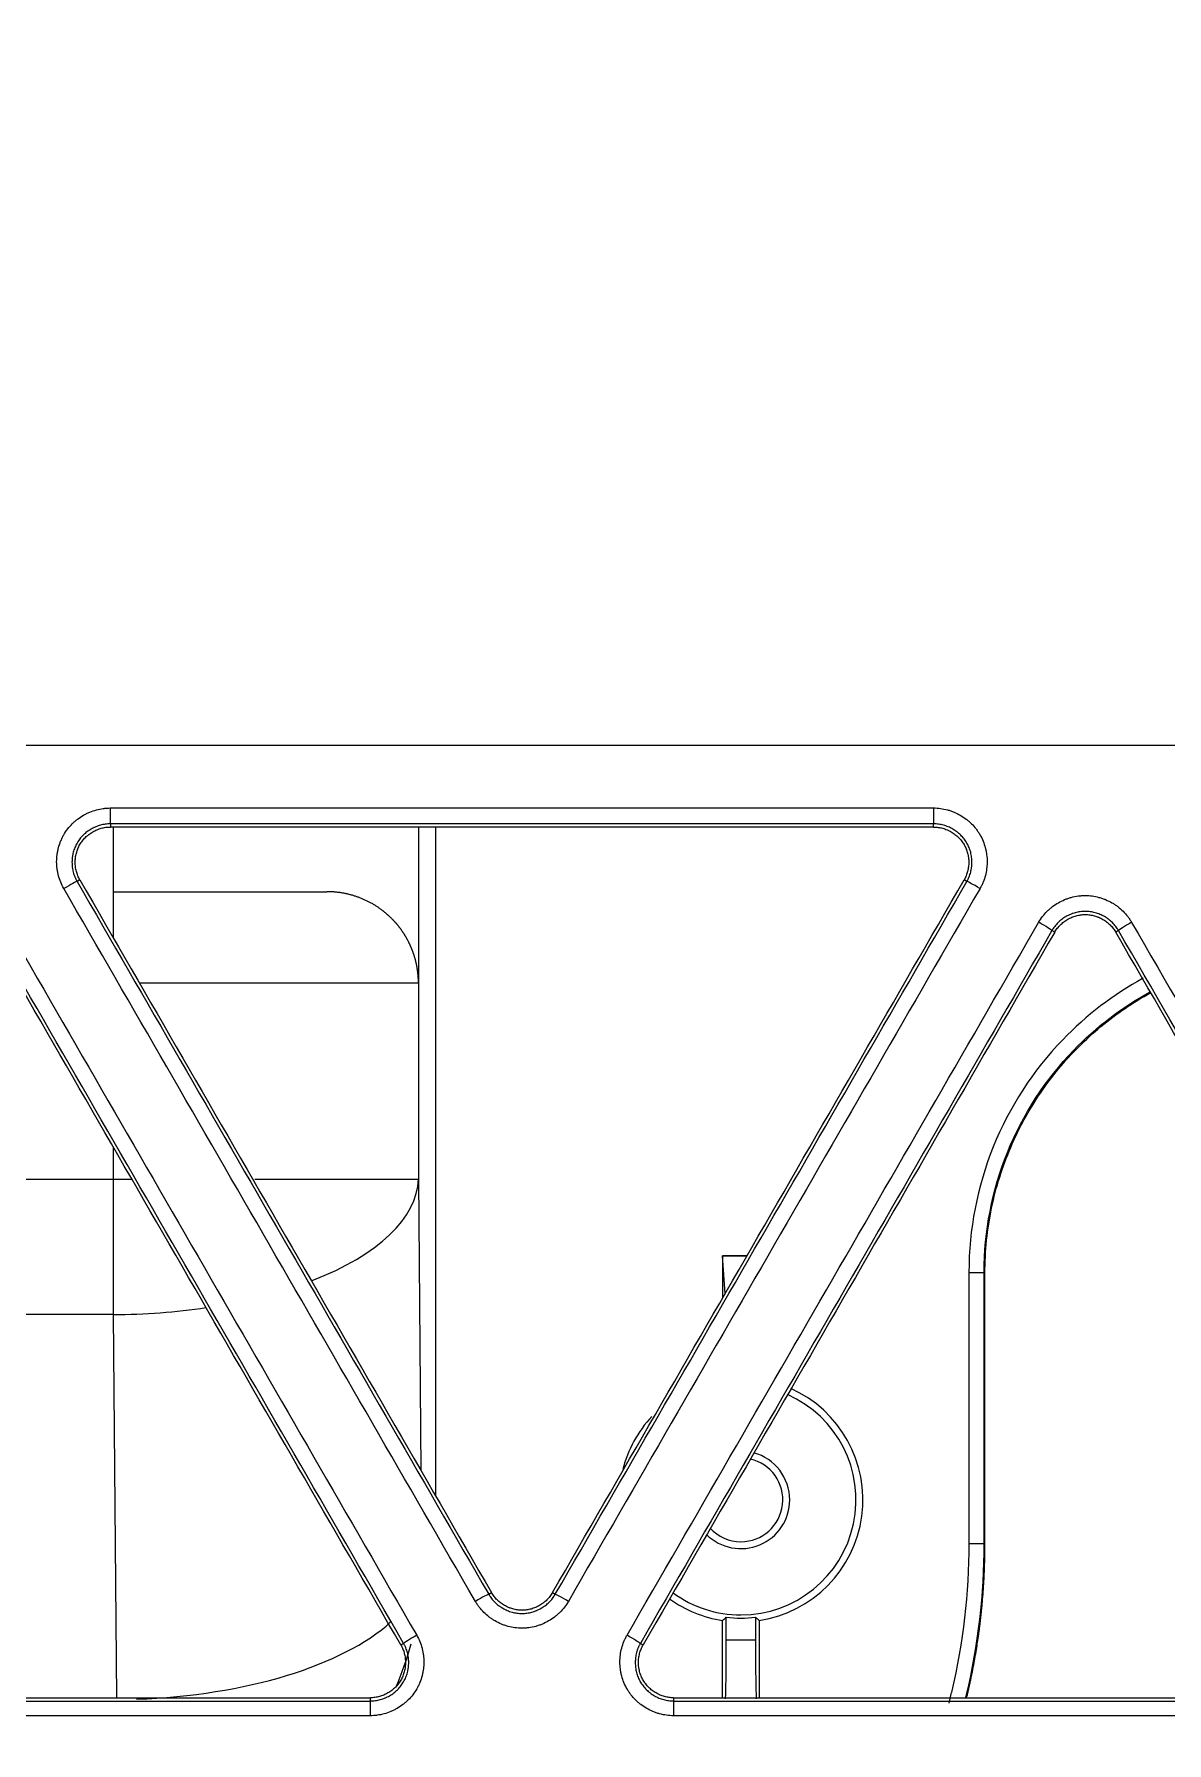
# Model space of a CAD drawing. Header units: inches. Extents: x 405346 to 489838, y -25612 to 14934.
# Drawn here: x 467071.6 to 467106.8, y 4533.8 to 4586.9 of the extents above; entities that cross this region are included whole.
import ezdxf

# ---------------------------------------------------------------- set-up
doc = ezdxf.new("R2010")
doc.units = ezdxf.units.IN
doc.header["$LTSCALE"] = 200
doc.header["$MEASUREMENT"] = 0
doc.layers.add('SS-EQ', color=2, linetype='Continuous', lineweight=20)

# ---------------------------------------------------------------- blocks, each defined once
blk = doc.blocks.new('4way무풍')
at = {"layer": 'SS-EQ'}
for p, q in [((-170.273, 240.938), (-170.273, 240.839)), ((-170.177, 237.39), (-170.177, 240.839)), ((-160.701, 240.839), (-160.701, 235.986)), ((-160.161, 220.042), (-160.161, 240.839)), ((-144.698, 240.839), (-144.698, 240.938)), ((-171.221, 239.197), (-171.307, 239.147)), ((-143.663, 239.147), (-143.75, 239.197)), ((-170.177, 238.829), (-163.545, 238.829)), ((-140.935, 237.572), (-141.021, 237.621)), ((-138.953, 237.622), (-139.039, 237.572)), ((-160.701, 235.986), (-169.35, 235.986)), ((-160.701, 235.986), (-160.701, 229.896)), ((-170.177, 229.896), (-170.177, 230.888)), ((-178.022, 229.896), (-170.177, 229.896)), ((-170.177, 229.896), (-169.589, 229.896)), ((-170.177, 225.688), (-170.177, 229.896)), ((-165.785, 229.896), (-160.701, 229.896)), ((-160.701, 229.896), (-160.623, 220.842)), ((-150.496, 227.513), (-151.253, 227.513)), ((-151.253, 227.513), (-150.496, 227.513)), ((-151.176, 226.336), (-151.253, 227.513)), ((-151.253, 227.513), (-151.253, 227.513)), ((-151.253, 227.513), (-151.253, 226.203)), ((-143.601, 227), (-143.127, 227)), ((-143.601, 227), (-143.601, 218.573)), ((-143.127, 227), (-143.102, 226.975)), ((-143.127, 218.573), (-143.127, 227)), ((-143.102, 218.561), (-143.102, 226.975)), ((-170.177, 225.688), (-176.775, 225.688)), ((-170.074, 213.782), (-170.177, 225.688)), ((-143.601, 218.573), (-143.127, 218.573)), ((-158.52, 216.999), (-158.433, 217.049)), ((-156.538, 217.049), (-156.451, 216.999)), ((-151.253, 213.782), (-151.253, 216.184)), ((-151.137, 215.58), (-151.137, 216.285)), ((-150.231, 216.285), (-150.231, 215.58)), ((-150.115, 216.184), (-150.115, 213.782)), ((-151.137, 215.58), (-150.231, 215.58)), ((-161.249, 215.423), (-161.162, 215.473)), ((-153.808, 215.473), (-153.722, 215.423)), ((-162.196, 213.681), (-162.196, 213.782)), ((-152.774, 213.782), (-152.774, 213.681))]:
    blk.add_line(p, q, dxfattribs=at)
for radius, start, end in [(3.576, 270, 66.0769), (3.791, 278.6269, 65.8461), (3.791, 136.941, 165.6605), (1.301, 270, 77.1862), (1.516, 0, 74.6831), (1.516, 225.3657, 0), (1.301, 222.7894, 270), (3.791, 234.2097, 261.3731), (3.576, 233.9437, 270), (3.675, 262.9222, 277.0778)]:
    blk.add_arc((-150.684, 219.932), radius, start, end, dxfattribs=at)
for centre, major_axis, ratio, start_param, end_param in [((-170.273, 241.412), (0, -0.474), 0.006387, 4.672226, 6.248132), ((-144.698, 241.412), (0, -0.474), 0.004921, 4.670287, 6.248356), ((-171.717, 238.91), (-0.41, -0.237), 0.037248, 3.176523, 4.698615), ((-143.254, 238.91), (-0.41, 0.237), 0.033323, 4.737407, 6.248259), ((-141.431, 237.858), (-0.41, 0.237), 0.033145, 3.176518, 4.737273), ((-138.543, 237.858), (-0.41, -0.237), 0.038208, 4.69591, 6.248253), ((-170.177, 229.896), (9.477, 0.082), 0.444043, 5.41787, 6.263706), ((-170.177, 229.896), (9.477, 0.082), 0.444043, 4.708548, 5.016712), ((-158.93, 216.762), (-0.41, -0.237), 0.032705, 3.176518, 4.702567), ((-156.041, 216.762), (0.41, -0.237), 0.02522, 1.594152, 3.106675), ((-170.073, 217.932), (-9.477, -0.082), 0.444043, 1.631956, 2.681566), ((-160.752, 215.71), (-0.41, -0.237), 0.032405, 4.70303, 6.24826), ((-154.219, 215.71), (-0.41, 0.237), 0.025127, 3.17651, 4.735642), ((-151.17, 215.58), (0, 1.895), 0.017455, 3.402966, 4.712389), ((-150.198, 215.58), (0, 1.895), 0.017455, 1.570796, 2.880219), ((-170.073, 217.932), (6.701, 6.701), 0.999695, 5.08143, 5.23308), ((-162.196, 213.208), (0, -0.474), 0.008478, 3.1765, 4.680523), ((-152.774, 213.208), (0, -0.474), 0.007704, 3.1765, 4.679582)]:
    blk.add_ellipse(centre, major_axis=major_axis, ratio=ratio, start_param=start_param, end_param=end_param, dxfattribs=at)
for points, knots in [([(-346.359, 0), (-346.359, 27.812), (-346.359, 55.623), (-346.359, 97.341), (-346.359, 111.247), (-346.359, 139.059), (-346.359, 152.964), (-346.359, 180.776), (-346.359, 194.682), (-346.359, 222.494), (-346.359, 236.4), (-346.358, 257.259), (-346.358, 264.212), (-346.359, 272.903), (-346.359, 274.641), (-346.359, 277.248), (-346.359, 278.117), (-346.358, 279.856), (-346.358, 280.725), (-346.358, 282.028), (-346.358, 282.463), (-346.358, 283.332), (-346.359, 283.767), (-346.359, 284.419), (-346.359, 284.636), (-346.359, 285.07), (-346.358, 285.288), (-346.355, 285.722), (-346.353, 285.939), (-346.345, 286.374), (-346.34, 286.591), (-346.322, 287.243), (-346.305, 287.677), (-346.262, 288.546), (-346.235, 288.98), (-346.174, 289.848), (-346.138, 290.283), (-346.078, 290.934), (-346.057, 291.151), (-346.012, 291.584), (-345.894, 292.666), (-345.748, 293.74), (-345.479, 295.449), (-345.327, 296.299), (-344.817, 298.834), (-344.407, 300.504), (-343.687, 302.982), (-343.172, 304.624), (-342.294, 307.059), (-341.638, 308.662), (-341.119, 309.858), (-340.941, 310.255), (-340.713, 310.75), (-340.668, 310.849), (-340.576, 311.047), (-340.437, 311.342), (-339.919, 312.422), (-339.029, 314.158), (-338.177, 315.659), (-336.854, 317.88), (-335.912, 319.32), (-334.41, 321.417), (-333.378, 322.795), (-331.741, 324.8), (-330.589, 326.095), (-329.702, 327.05), (-329.403, 327.366), (-329.023, 327.757), (-328.947, 327.835), (-328.795, 327.991), (-328.566, 328.224), (-327.719, 329.07), (-326.303, 330.411), (-324.35, 332.11), (-322.332, 333.721), (-320.944, 334.737), (-319.535, 335.723), (-318.819, 336.202), (-317.367, 337.129), (-315.893, 338.027), (-314.376, 338.866), (-313.222, 339.472), (-312.835, 339.671), (-312.249, 339.962), (-312.054, 340.059), (-311.662, 340.249), (-309.896, 341.094), (-308.103, 341.848), (-305.68, 342.749), (-304.055, 343.315), (-302.408, 343.812), (-299.923, 344.505), (-298.245, 344.898), (-295.697, 345.381), (-294.842, 345.525), (-293.766, 345.682), (-293.551, 345.712), (-293.119, 345.77), (-292.903, 345.798), (-292.254, 345.879), (-291.821, 345.928), (-290.523, 346.062), (-289.657, 346.132), (-288.357, 346.21), (-287.924, 346.231), (-287.057, 346.265), (-286.624, 346.277), (-285.974, 346.288), (-285.757, 346.29), (-285.323, 346.293), (-285.107, 346.293), (-284.673, 346.294), (-284.456, 346.293), (-284.023, 346.293), (-283.806, 346.293), (-283.155, 346.292), (-282.722, 346.292), (-281.855, 346.292), (-281.421, 346.292), (-280.12, 346.293), (-279.253, 346.293), (-277.519, 346.294), (-276.652, 346.294), (-274.05, 346.294), (-272.316, 346.294), (-267.113, 346.293), (-263.645, 346.293), (-256.707, 346.293), (-253.239, 346.293), (-242.833, 346.293), (-235.896, 346.294), (-222.022, 346.294), (-215.084, 346.294), (-194.273, 346.294), (-180.398, 346.294), (-152.65, 346.294), (-138.775, 346.294), (-111.027, 346.294), (-97.152, 346.294), (-69.403, 346.294), (-55.529, 346.294), (-34.718, 346.294), (-27.78, 346.294), (-13.906, 346.294), (-6.969, 346.294), (-0.032, 346.294)], [0, 0, 0, 0, 0.125, 0.125, 0.1875, 0.1875, 0.25, 0.25, 0.3125, 0.3125, 0.375, 0.375, 0.40625, 0.40625, 0.414063, 0.414063, 0.417969, 0.417969, 0.421875, 0.421875, 0.423828, 0.423828, 0.425781, 0.425781, 0.426758, 0.426758, 0.427734, 0.427734, 0.428711, 0.428711, 0.429688, 0.429688, 0.431641, 0.431641, 0.433594, 0.433594, 0.435547, 0.435547, 0.436523, 0.436523, 0.4375, 0.441406, 0.441406, 0.445313, 0.445313, 0.453125, 0.453125, 0.457031, 0.460938, 0.464844, 0.464844, 0.466797, 0.466797, 0.467285, 0.467285, 0.467773, 0.46875, 0.472656, 0.476563, 0.476563, 0.484375, 0.484375, 0.488281, 0.492188, 0.496094, 0.496094, 0.498047, 0.498047, 0.498535, 0.498535, 0.499023, 0.5, 0.503906, 0.507813, 0.511719, 0.515625, 0.515625, 0.519531, 0.519531, 0.523438, 0.527344, 0.527344, 0.529297, 0.529297, 0.530273, 0.530273, 0.53125, 0.539063, 0.539063, 0.542969, 0.546875, 0.546875, 0.554688, 0.554688, 0.558594, 0.558594, 0.55957, 0.55957, 0.560547, 0.560547, 0.5625, 0.5625, 0.566406, 0.566406, 0.568359, 0.568359, 0.570313, 0.570313, 0.571289, 0.571289, 0.572266, 0.572266, 0.573242, 0.573242, 0.574219, 0.574219, 0.576172, 0.576172, 0.578125, 0.578125, 0.582031, 0.582031, 0.585938, 0.585938, 0.59375, 0.59375, 0.609375, 0.609375, 0.625, 0.625, 0.65625, 0.65625, 0.6875, 0.6875, 0.75, 0.75, 0.8125, 0.8125, 0.875, 0.875, 0.9375, 0.9375, 0.96875, 0.96875, 1, 1, 1, 1]), ([(-0.032, 345.099), (-6.961, 345.099), (-13.891, 345.099), (-27.749, 345.099), (-34.679, 345.098), (-55.467, 345.098), (-69.326, 345.098), (-97.044, 345.097), (-110.903, 345.097), (-138.621, 345.096), (-152.479, 345.095), (-180.197, 345.093), (-194.056, 345.092), (-214.845, 345.089), (-221.774, 345.088), (-235.633, 345.086), (-242.562, 345.085), (-256.421, 345.082), (-263.351, 345.08), (-272.012, 345.079), (-273.745, 345.079), (-276.343, 345.078), (-277.21, 345.078), (-278.942, 345.077), (-279.808, 345.077), (-281.107, 345.076), (-281.54, 345.076), (-282.407, 345.076), (-282.84, 345.076), (-283.706, 345.075), (-284.139, 345.075), (-284.789, 345.074), (-285.005, 345.073), (-285.438, 345.071), (-285.655, 345.069), (-286.304, 345.059), (-286.737, 345.048), (-287.602, 345.017), (-288.034, 344.996), (-289.33, 344.921), (-290.194, 344.852), (-291.488, 344.721), (-291.92, 344.673), (-292.566, 344.593), (-292.782, 344.565), (-293.212, 344.507), (-294.286, 344.357), (-295.351, 344.179), (-297.891, 343.698), (-299.563, 343.307), (-302.038, 342.614), (-303.678, 342.117), (-305.297, 341.55), (-307.709, 340.648), (-309.296, 339.975), (-311.056, 339.137), (-311.349, 338.996), (-311.641, 338.852), (-311.836, 338.756), (-311.933, 338.707), (-312.418, 338.463), (-312.803, 338.264), (-313.95, 337.656), (-314.704, 337.235), (-316.19, 336.364), (-316.921, 335.913), (-318.363, 334.982), (-319.073, 334.501), (-320.472, 333.511), (-321.848, 332.49), (-323.849, 330.871), (-325.784, 329.163), (-327.03, 327.964), (-327.795, 327.195), (-327.947, 327.04), (-328.25, 326.729), (-328.401, 326.572), (-328.849, 326.101), (-329.144, 325.784), (-330.019, 324.826), (-331.153, 323.527), (-332.763, 321.515), (-333.776, 320.132), (-334.759, 318.728), (-335.235, 318.015), (-336.157, 316.57), (-336.603, 315.837), (-337.465, 314.349), (-338.296, 312.841), (-339.065, 311.29), (-339.481, 310.406), (-339.527, 310.307), (-339.618, 310.11), (-339.754, 309.814), (-340.065, 309.122), (-340.322, 308.526), (-340.821, 307.33), (-341.451, 305.726), (-342.288, 303.29), (-342.776, 301.647), (-343.454, 299.168), (-343.836, 297.496), (-344.302, 294.959), (-344.439, 294.108), (-344.619, 292.825), (-344.701, 292.181), (-344.786, 291.427), (-344.82, 291.103), (-344.842, 290.887), (-344.852, 290.779), (-344.946, 289.806), (-345.01, 288.941), (-345.078, 287.644), (-345.096, 287.211), (-345.116, 286.563), (-345.122, 286.346), (-345.13, 285.914), (-345.133, 285.698), (-345.138, 285.265), (-345.139, 285.049), (-345.14, 284.616), (-345.14, 284.4), (-345.141, 283.751), (-345.141, 283.319), (-345.141, 282.67), (-345.141, 282.453), (-345.141, 282.021), (-345.141, 281.805), (-345.142, 281.156), (-345.142, 280.723), (-345.142, 279.426), (-345.143, 278.561), (-345.144, 276.83), (-345.144, 275.965), (-345.145, 273.37), (-345.145, 271.64), (-345.146, 262.989), (-345.147, 256.068), (-345.152, 235.306), (-345.154, 221.464), (-345.157, 193.781), (-345.158, 179.94), (-345.16, 152.257), (-345.161, 138.415), (-345.162, 110.732), (-345.163, 69.207), (-345.164, 27.683), (-345.164, 0)], [0, 0, 0, 0, 0.03125, 0.03125, 0.0625, 0.0625, 0.125, 0.125, 0.1875, 0.1875, 0.25, 0.25, 0.3125, 0.3125, 0.34375, 0.34375, 0.375, 0.375, 0.40625, 0.40625, 0.414063, 0.414063, 0.417969, 0.417969, 0.421875, 0.421875, 0.423828, 0.423828, 0.425781, 0.425781, 0.427734, 0.427734, 0.428711, 0.428711, 0.429688, 0.429688, 0.431641, 0.431641, 0.433594, 0.433594, 0.4375, 0.4375, 0.439453, 0.439453, 0.44043, 0.44043, 0.441406, 0.445313, 0.445313, 0.453125, 0.453125, 0.457031, 0.460938, 0.460938, 0.46875, 0.46875, 0.469727, 0.470215, 0.470215, 0.470703, 0.470703, 0.472656, 0.472656, 0.476563, 0.476563, 0.480469, 0.480469, 0.484375, 0.484375, 0.488281, 0.492188, 0.496094, 0.5, 0.5, 0.500977, 0.500977, 0.501953, 0.501953, 0.503906, 0.503906, 0.507813, 0.511719, 0.515625, 0.515625, 0.519531, 0.519531, 0.523438, 0.523438, 0.527344, 0.53125, 0.53125, 0.531738, 0.531738, 0.532227, 0.533203, 0.535156, 0.535156, 0.539063, 0.542969, 0.546875, 0.546875, 0.554688, 0.554688, 0.558594, 0.558594, 0.560547, 0.561523, 0.562012, 0.562012, 0.5625, 0.5625, 0.566406, 0.566406, 0.568359, 0.568359, 0.569336, 0.569336, 0.570313, 0.570313, 0.571289, 0.571289, 0.572266, 0.572266, 0.574219, 0.574219, 0.575195, 0.575195, 0.576172, 0.576172, 0.578125, 0.578125, 0.582031, 0.582031, 0.585938, 0.585938, 0.59375, 0.59375, 0.625, 0.625, 0.6875, 0.6875, 0.75, 0.75, 0.8125, 0.8125, 0.875, 1, 1, 1, 1]), ([(0, 243.372), (-3.804, 243.372), (-7.608, 243.372), (-15.215, 243.372), (-19.019, 243.372), (-26.626, 243.372), (-30.43, 243.372), (-38.038, 243.372), (-41.841, 243.372), (-53.252, 243.372), (-60.86, 243.372), (-76.075, 243.372), (-83.682, 243.372), (-95.093, 243.372), (-98.897, 243.372), (-106.505, 243.372), (-110.308, 243.372), (-121.719, 243.372), (-129.327, 243.372), (-144.542, 243.372), (-152.149, 243.372), (-167.363, 243.372), (-174.971, 243.372), (-182.578, 243.372)], [0, 0, 0, 0, 0.0625, 0.0625, 0.125, 0.125, 0.1875, 0.1875, 0.25, 0.25, 0.375, 0.375, 0.5, 0.5, 0.5625, 0.5625, 0.625, 0.625, 0.75, 0.75, 0.875, 0.875, 1, 1, 1, 1]), ([(-171.72, 238.928), (-171.757, 238.992), (-171.789, 239.057), (-171.844, 239.191), (-171.867, 239.26), (-171.895, 239.365), (-171.903, 239.401), (-171.913, 239.455), (-171.917, 239.473), (-171.922, 239.509), (-171.925, 239.527), (-171.937, 239.617), (-171.946, 239.762), (-171.937, 239.907), (-171.925, 239.997), (-171.923, 240.016), (-171.917, 240.052), (-171.913, 240.07), (-171.903, 240.123), (-171.895, 240.159), (-171.867, 240.264), (-171.844, 240.332), (-171.803, 240.433), (-171.788, 240.466), (-171.756, 240.532), (-171.739, 240.564), (-171.684, 240.659), (-171.603, 240.78), (-171.507, 240.888), (-171.443, 240.952), (-171.429, 240.965), (-171.403, 240.99), (-171.389, 241.002), (-171.348, 241.038), (-171.319, 241.061), (-171.233, 241.128), (-171.172, 241.168), (-171.078, 241.222), (-171.03, 241.248), (-170.981, 241.272), (-170.947, 241.287), (-170.931, 241.294), (-170.846, 241.33), (-170.709, 241.377), (-170.567, 241.406), (-170.459, 241.421), (-170.422, 241.424), (-170.349, 241.429), (-170.313, 241.431), (-170.276, 241.431)], [0, 0, 0, 0, 0.0625, 0.0625, 0.125, 0.125, 0.15625, 0.15625, 0.171875, 0.171875, 0.1875, 0.1875, 0.25, 0.3125, 0.3125, 0.328125, 0.328125, 0.34375, 0.34375, 0.375, 0.375, 0.4375, 0.4375, 0.46875, 0.46875, 0.5, 0.5, 0.5625, 0.625, 0.625, 0.640625, 0.640625, 0.65625, 0.65625, 0.6875, 0.6875, 0.75, 0.75, 0.78125, 0.796875, 0.796875, 0.8125, 0.8125, 0.875, 0.9375, 0.9375, 0.96875, 0.96875, 1, 1, 1, 1]), ([(-144.7, 241.431), (-144.627, 241.431), (-144.554, 241.426), (-144.411, 241.407), (-144.34, 241.393), (-144.234, 241.364), (-144.2, 241.353), (-144.148, 241.336), (-144.13, 241.329), (-144.096, 241.316), (-144.079, 241.31), (-143.995, 241.274), (-143.865, 241.21), (-143.744, 241.13), (-143.672, 241.074), (-143.657, 241.063), (-143.629, 241.039), (-143.615, 241.028), (-143.574, 240.992), (-143.547, 240.967), (-143.47, 240.89), (-143.422, 240.836), (-143.356, 240.75), (-143.334, 240.721), (-143.294, 240.66), (-143.274, 240.629), (-143.219, 240.534), (-143.156, 240.404), (-143.11, 240.266), (-143.086, 240.178), (-143.082, 240.16), (-143.074, 240.125), (-143.07, 240.107), (-143.06, 240.053), (-143.054, 240.017), (-143.04, 239.909), (-143.035, 239.837), (-143.035, 239.728), (-143.037, 239.674), (-143.041, 239.619), (-143.045, 239.583), (-143.047, 239.564), (-143.058, 239.474), (-143.086, 239.331), (-143.132, 239.194), (-143.173, 239.093), (-143.188, 239.06), (-143.22, 238.994), (-143.238, 238.961), (-143.256, 238.929)], [0, 0, 0, 0, 0.0625, 0.0625, 0.125, 0.125, 0.15625, 0.15625, 0.171875, 0.171875, 0.1875, 0.1875, 0.25, 0.3125, 0.3125, 0.328125, 0.328125, 0.34375, 0.34375, 0.375, 0.375, 0.4375, 0.4375, 0.46875, 0.46875, 0.5, 0.5, 0.5625, 0.625, 0.625, 0.640625, 0.640625, 0.65625, 0.65625, 0.6875, 0.6875, 0.75, 0.75, 0.78125, 0.796875, 0.796875, 0.8125, 0.8125, 0.875, 0.9375, 0.9375, 0.96875, 0.96875, 1, 1, 1, 1]), ([(-170.273, 240.938), (-170.276, 240.938), (-170.279, 240.938), (-170.286, 240.938), (-170.296, 240.938), (-170.306, 240.938), (-170.325, 240.937), (-170.339, 240.936), (-170.378, 240.933), (-170.404, 240.931), (-170.481, 240.92), (-170.583, 240.899), (-170.681, 240.865), (-170.741, 240.84), (-170.753, 240.834), (-170.777, 240.824), (-170.813, 240.807), (-170.847, 240.788), (-170.914, 240.749), (-170.958, 240.72), (-171.02, 240.673), (-171.04, 240.657), (-171.07, 240.631), (-171.079, 240.622), (-171.099, 240.604), (-171.108, 240.595), (-171.154, 240.549), (-171.189, 240.511), (-171.252, 240.429), (-171.281, 240.386), (-171.32, 240.318), (-171.333, 240.294), (-171.356, 240.248), (-171.366, 240.224), (-171.396, 240.152), (-171.412, 240.103), (-171.432, 240.028), (-171.44, 239.99), (-171.447, 239.951), (-171.451, 239.925), (-171.453, 239.912), (-171.461, 239.847), (-171.468, 239.744), (-171.461, 239.64), (-171.452, 239.563), (-171.447, 239.537), (-171.437, 239.485), (-171.432, 239.46), (-171.412, 239.384), (-171.395, 239.335), (-171.366, 239.263), (-171.35, 239.228), (-171.329, 239.187), (-171.319, 239.167), (-171.314, 239.159), (-171.311, 239.153), (-171.309, 239.15), (-171.307, 239.147)], [0, 0, 0, 0, 0.003906, 0.003906, 0.007813, 0.015625, 0.015625, 0.03125, 0.03125, 0.0625, 0.0625, 0.125, 0.1875, 0.1875, 0.203125, 0.203125, 0.21875, 0.25, 0.25, 0.3125, 0.3125, 0.34375, 0.34375, 0.359375, 0.359375, 0.375, 0.375, 0.4375, 0.4375, 0.5, 0.5, 0.53125, 0.53125, 0.5625, 0.5625, 0.625, 0.625, 0.65625, 0.671875, 0.671875, 0.6875, 0.6875, 0.75, 0.8125, 0.8125, 0.84375, 0.84375, 0.875, 0.875, 0.9375, 0.9375, 0.96875, 0.984375, 0.992187, 0.996094, 0.996094, 1, 1, 1, 1]), ([(-171.221, 239.197), (-171.245, 239.239), (-171.266, 239.283), (-171.302, 239.371), (-171.332, 239.461), (-171.35, 239.554), (-171.359, 239.626), (-171.361, 239.65), (-171.364, 239.697), (-171.365, 239.721), (-171.365, 239.793), (-171.362, 239.84), (-171.353, 239.911), (-171.349, 239.934), (-171.34, 239.981), (-171.335, 240.005), (-171.317, 240.074), (-171.286, 240.165), (-171.245, 240.25), (-171.209, 240.312), (-171.196, 240.333), (-171.169, 240.373), (-171.155, 240.392), (-171.112, 240.448), (-171.08, 240.484), (-171.029, 240.534), (-171.003, 240.558), (-170.976, 240.581), (-170.957, 240.596), (-170.948, 240.604), (-170.9, 240.64), (-170.82, 240.693), (-170.735, 240.735), (-170.669, 240.763), (-170.647, 240.771), (-170.601, 240.787), (-170.578, 240.794), (-170.509, 240.813), (-170.463, 240.823), (-170.369, 240.836), (-170.321, 240.839), (-170.273, 240.839)], [0, 0, 0, 0, 0.0625, 0.0625, 0.125, 0.1875, 0.1875, 0.21875, 0.21875, 0.25, 0.25, 0.3125, 0.3125, 0.34375, 0.34375, 0.375, 0.375, 0.4375, 0.5, 0.5, 0.53125, 0.53125, 0.5625, 0.5625, 0.625, 0.625, 0.65625, 0.671875, 0.671875, 0.6875, 0.6875, 0.75, 0.8125, 0.8125, 0.84375, 0.84375, 0.875, 0.875, 0.9375, 0.9375, 1, 1, 1, 1]), ([(-143.663, 239.147), (-143.662, 239.15), (-143.66, 239.153), (-143.657, 239.159), (-143.652, 239.167), (-143.647, 239.176), (-143.638, 239.193), (-143.632, 239.205), (-143.615, 239.24), (-143.604, 239.264), (-143.575, 239.336), (-143.542, 239.435), (-143.523, 239.537), (-143.515, 239.602), (-143.513, 239.615), (-143.511, 239.641), (-143.51, 239.654), (-143.507, 239.693), (-143.506, 239.719), (-143.506, 239.797), (-143.51, 239.848), (-143.52, 239.926), (-143.524, 239.951), (-143.534, 240.003), (-143.539, 240.028), (-143.559, 240.104), (-143.592, 240.202), (-143.638, 240.296), (-143.677, 240.363), (-143.691, 240.386), (-143.72, 240.429), (-143.735, 240.45), (-143.783, 240.512), (-143.817, 240.55), (-143.872, 240.605), (-143.901, 240.632), (-143.931, 240.657), (-143.951, 240.673), (-143.962, 240.682), (-144.014, 240.721), (-144.1, 240.779), (-144.193, 240.825), (-144.265, 240.855), (-144.29, 240.865), (-144.34, 240.882), (-144.365, 240.889), (-144.44, 240.91), (-144.491, 240.92), (-144.568, 240.931), (-144.607, 240.935), (-144.652, 240.937), (-144.675, 240.938), (-144.685, 240.938), (-144.692, 240.938), (-144.695, 240.938), (-144.698, 240.938)], [0, 0, 0, 0, 0.003906, 0.003906, 0.007812, 0.015625, 0.015625, 0.03125, 0.03125, 0.0625, 0.0625, 0.125, 0.1875, 0.1875, 0.203125, 0.203125, 0.21875, 0.21875, 0.25, 0.25, 0.3125, 0.3125, 0.34375, 0.34375, 0.375, 0.375, 0.4375, 0.5, 0.5, 0.53125, 0.53125, 0.5625, 0.5625, 0.625, 0.625, 0.65625, 0.671875, 0.671875, 0.6875, 0.6875, 0.75, 0.8125, 0.8125, 0.84375, 0.84375, 0.875, 0.875, 0.9375, 0.9375, 0.96875, 0.984375, 0.992187, 0.996094, 0.996094, 1, 1, 1, 1]), ([(-144.698, 240.839), (-144.674, 240.839), (-144.65, 240.838), (-144.602, 240.835), (-144.578, 240.832), (-144.507, 240.823), (-144.414, 240.803), (-144.324, 240.772), (-144.269, 240.749), (-144.258, 240.744), (-144.236, 240.734), (-144.203, 240.719), (-144.172, 240.702), (-144.11, 240.666), (-144.071, 240.64), (-144.014, 240.597), (-143.995, 240.581), (-143.959, 240.55), (-143.941, 240.534), (-143.89, 240.483), (-143.827, 240.412), (-143.774, 240.333), (-143.738, 240.271), (-143.727, 240.249), (-143.706, 240.206), (-143.696, 240.185), (-143.669, 240.119), (-143.654, 240.074), (-143.636, 240.005), (-143.628, 239.97), (-143.622, 239.935), (-143.618, 239.911), (-143.617, 239.899), (-143.609, 239.839), (-143.603, 239.744), (-143.609, 239.649), (-143.618, 239.578), (-143.622, 239.555), (-143.631, 239.507), (-143.636, 239.484), (-143.654, 239.415), (-143.669, 239.37), (-143.705, 239.282), (-143.726, 239.239), (-143.75, 239.197)], [0, 0, 0, 0, 0.03125, 0.03125, 0.0625, 0.0625, 0.125, 0.1875, 0.1875, 0.203125, 0.203125, 0.21875, 0.25, 0.25, 0.3125, 0.3125, 0.34375, 0.34375, 0.375, 0.375, 0.4375, 0.5, 0.5, 0.53125, 0.53125, 0.5625, 0.5625, 0.625, 0.625, 0.65625, 0.671875, 0.671875, 0.6875, 0.6875, 0.75, 0.8125, 0.8125, 0.84375, 0.84375, 0.875, 0.875, 0.9375, 0.9375, 1, 1, 1, 1]), ([(-156.538, 217.049), (-154.406, 220.741), (-152.275, 224.432), (-148.012, 231.815), (-145.881, 235.506), (-143.75, 239.197)], [0, 0, 0, 0, 0.5, 0.5, 1, 1, 1, 1]), ([(-156.451, 216.999), (-154.319, 220.691), (-152.188, 224.382), (-147.926, 231.765), (-145.794, 235.456), (-143.663, 239.147)], [0, 0, 0, 0, 0.5, 0.5, 1, 1, 1, 1]), ([(-143.256, 238.929), (-145.387, 235.238), (-147.518, 231.546), (-151.781, 224.162), (-153.913, 220.47), (-156.045, 216.778)], [0, 0, 0, 0, 0.5, 0.5, 1, 1, 1, 1]), ([(-160.701, 235.986), (-160.701, 235.994), (-160.702, 236.01), (-160.702, 236.035), (-160.702, 236.059), (-160.703, 236.084), (-160.704, 236.109), (-160.705, 236.134), (-160.707, 236.158), (-160.708, 236.184), (-160.71, 236.209), (-160.712, 236.234), (-160.715, 236.259), (-160.717, 236.284), (-160.72, 236.31), (-160.723, 236.335), (-160.726, 236.36), (-160.73, 236.386), (-160.734, 236.411), (-160.737, 236.437), (-160.742, 236.463), (-160.746, 236.488), (-160.751, 236.514), (-160.756, 236.54), (-160.761, 236.565), (-160.767, 236.591), (-160.772, 236.617), (-160.778, 236.642), (-160.785, 236.668), (-160.791, 236.694), (-160.798, 236.719), (-160.805, 236.745), (-160.812, 236.771), (-160.82, 236.796), (-160.827, 236.822), (-160.835, 236.848), (-160.843, 236.873), (-160.852, 236.898), (-160.861, 236.924), (-160.87, 236.949), (-160.879, 236.975), (-160.889, 237), (-160.898, 237.025), (-160.908, 237.05), (-160.918, 237.075), (-160.929, 237.1), (-160.94, 237.125), (-160.951, 237.15), (-160.962, 237.174), (-160.973, 237.199), (-160.985, 237.223), (-160.997, 237.248), (-161.009, 237.272), (-161.021, 237.296), (-161.034, 237.32), (-161.047, 237.344), (-161.06, 237.367), (-161.073, 237.391), (-161.087, 237.414), (-161.1, 237.438), (-161.114, 237.461), (-161.128, 237.484), (-161.142, 237.506), (-161.157, 237.529), (-161.172, 237.552), (-161.187, 237.574), (-161.202, 237.596), (-161.217, 237.618), (-161.232, 237.64), (-161.248, 237.661), (-161.264, 237.683), (-161.279, 237.704), (-161.296, 237.725), (-161.312, 237.746), (-161.328, 237.766), (-161.345, 237.787), (-161.361, 237.807), (-161.378, 237.827), (-161.395, 237.847), (-161.412, 237.866), (-161.43, 237.885), (-161.447, 237.905), (-161.464, 237.923), (-161.482, 237.942), (-161.5, 237.961), (-161.517, 237.979), (-161.54, 238.002), (-161.569, 238.03), (-161.603, 238.062), (-161.637, 238.094), (-161.673, 238.125), (-161.709, 238.156), (-161.745, 238.187), (-161.783, 238.217), (-161.82, 238.246), (-161.859, 238.275), (-161.898, 238.303), (-161.938, 238.331), (-161.978, 238.358), (-162.019, 238.384), (-162.06, 238.41), (-162.102, 238.435), (-162.144, 238.46), (-162.187, 238.483), (-162.23, 238.506), (-162.274, 238.529), (-162.318, 238.55), (-162.362, 238.571), (-162.407, 238.591), (-162.452, 238.61), (-162.498, 238.629), (-162.544, 238.647), (-162.59, 238.664), (-162.637, 238.68), (-162.683, 238.695), (-162.73, 238.71), (-162.778, 238.723), (-162.825, 238.736), (-162.873, 238.748), (-162.921, 238.759), (-162.968, 238.77), (-163.016, 238.779), (-163.064, 238.788), (-163.113, 238.796), (-163.161, 238.803), (-163.209, 238.809), (-163.257, 238.814), (-163.305, 238.819), (-163.354, 238.822), (-163.402, 238.825), (-163.45, 238.827), (-163.497, 238.828), (-163.529, 238.829), (-163.545, 238.829)], [0, 0, 0, 0, 0.005471, 0.010964, 0.016477, 0.022012, 0.027567, 0.033142, 0.038738, 0.044353, 0.049987, 0.055641, 0.061313, 0.067004, 0.072713, 0.078439, 0.084183, 0.089944, 0.095721, 0.101515, 0.107324, 0.113149, 0.118989, 0.124843, 0.130712, 0.136594, 0.14249, 0.148399, 0.15432, 0.160253, 0.166197, 0.172152, 0.178118, 0.184094, 0.190079, 0.196074, 0.202077, 0.208087, 0.214106, 0.220131, 0.226162, 0.232199, 0.238242, 0.244289, 0.25034, 0.256395, 0.262453, 0.268514, 0.274576, 0.280639, 0.286703, 0.292767, 0.298831, 0.304893, 0.310954, 0.317012, 0.323067, 0.329119, 0.335166, 0.341208, 0.347245, 0.353276, 0.359301, 0.365317, 0.371326, 0.377326, 0.383317, 0.389299, 0.395269, 0.401229, 0.407176, 0.413112, 0.419034, 0.424942, 0.430837, 0.436716, 0.44258, 0.448428, 0.454259, 0.460072, 0.465868, 0.471645, 0.477403, 0.483141, 0.488858, 0.494555, 0.50023, 0.51071, 0.521231, 0.531791, 0.542388, 0.553022, 0.563691, 0.574393, 0.585127, 0.595891, 0.606684, 0.617504, 0.62835, 0.63922, 0.650113, 0.661026, 0.671958, 0.682907, 0.693872, 0.704851, 0.715842, 0.726843, 0.737852, 0.748869, 0.75989, 0.770915, 0.78194, 0.792966, 0.803989, 0.815008, 0.826021, 0.837027, 0.848023, 0.859007, 0.869979, 0.880936, 0.891877, 0.902799, 0.913701, 0.924582, 0.935439, 0.946271, 0.957076, 0.967854, 0.978601, 0.989317, 1, 1, 1, 1]), ([(-141.434, 237.877), (-141.397, 237.941), (-141.356, 238.001), (-141.268, 238.116), (-141.22, 238.17), (-141.143, 238.247), (-141.116, 238.272), (-141.075, 238.308), (-141.061, 238.32), (-141.032, 238.343), (-141.018, 238.354), (-140.945, 238.409), (-140.825, 238.49), (-140.695, 238.554), (-140.61, 238.589), (-140.593, 238.596), (-140.559, 238.609), (-140.542, 238.615), (-140.49, 238.633), (-140.455, 238.644), (-140.35, 238.672), (-140.28, 238.687), (-140.172, 238.701), (-140.136, 238.705), (-140.063, 238.71), (-140.026, 238.711), (-139.916, 238.711), (-139.772, 238.701), (-139.63, 238.673), (-139.542, 238.649), (-139.524, 238.644), (-139.489, 238.633), (-139.472, 238.627), (-139.42, 238.609), (-139.386, 238.596), (-139.285, 238.554), (-139.22, 238.522), (-139.126, 238.468), (-139.08, 238.439), (-139.035, 238.408), (-139.005, 238.387), (-138.99, 238.376), (-138.917, 238.32), (-138.808, 238.225), (-138.712, 238.117), (-138.645, 238.031), (-138.624, 238.001), (-138.583, 237.94), (-138.563, 237.909), (-138.545, 237.877)], [0, 0, 0, 0, 0.0625, 0.0625, 0.125, 0.125, 0.15625, 0.15625, 0.171875, 0.171875, 0.1875, 0.1875, 0.25, 0.3125, 0.3125, 0.328125, 0.328125, 0.34375, 0.34375, 0.375, 0.375, 0.4375, 0.4375, 0.46875, 0.46875, 0.5, 0.5, 0.5625, 0.625, 0.625, 0.640625, 0.640625, 0.65625, 0.65625, 0.6875, 0.6875, 0.75, 0.75, 0.78125, 0.796875, 0.796875, 0.8125, 0.8125, 0.875, 0.9375, 0.9375, 0.96875, 0.96875, 1, 1, 1, 1]), ([(-154.222, 215.725), (-152.091, 219.418), (-149.959, 223.11), (-145.696, 230.494), (-143.565, 234.186), (-141.434, 237.877)], [0, 0, 0, 0, 0.5, 0.5, 1, 1, 1, 1]), ([(-138.953, 237.622), (-138.955, 237.624), (-138.956, 237.627), (-138.96, 237.633), (-138.965, 237.641), (-138.97, 237.65), (-138.98, 237.666), (-138.987, 237.677), (-139.009, 237.71), (-139.025, 237.731), (-139.073, 237.793), (-139.142, 237.87), (-139.22, 237.938), (-139.272, 237.978), (-139.283, 237.985), (-139.304, 238.001), (-139.336, 238.023), (-139.369, 238.043), (-139.437, 238.082), (-139.483, 238.105), (-139.555, 238.135), (-139.579, 238.144), (-139.629, 238.162), (-139.654, 238.169), (-139.73, 238.19), (-139.78, 238.2), (-139.883, 238.214), (-139.935, 238.218), (-140.013, 238.218), (-140.04, 238.217), (-140.092, 238.214), (-140.118, 238.211), (-140.195, 238.2), (-140.245, 238.19), (-140.32, 238.169), (-140.358, 238.158), (-140.395, 238.145), (-140.419, 238.135), (-140.431, 238.13), (-140.492, 238.105), (-140.585, 238.059), (-140.671, 238.001), (-140.733, 237.954), (-140.754, 237.938), (-140.793, 237.903), (-140.812, 237.885), (-140.868, 237.831), (-140.902, 237.792), (-140.95, 237.73), (-140.973, 237.699), (-140.997, 237.661), (-141.009, 237.641), (-141.014, 237.633), (-141.018, 237.627), (-141.019, 237.624), (-141.021, 237.621)], [0, 0, 0, 0, 0.003906, 0.003906, 0.007812, 0.015625, 0.015625, 0.03125, 0.03125, 0.0625, 0.0625, 0.125, 0.1875, 0.1875, 0.203125, 0.203125, 0.21875, 0.25, 0.25, 0.3125, 0.3125, 0.34375, 0.34375, 0.375, 0.375, 0.4375, 0.4375, 0.5, 0.5, 0.53125, 0.53125, 0.5625, 0.5625, 0.625, 0.625, 0.65625, 0.671875, 0.671875, 0.6875, 0.6875, 0.75, 0.8125, 0.8125, 0.84375, 0.84375, 0.875, 0.875, 0.9375, 0.9375, 0.96875, 0.984375, 0.992187, 0.996094, 0.996094, 1, 1, 1, 1]), ([(-140.935, 237.572), (-140.911, 237.614), (-140.884, 237.654), (-140.825, 237.729), (-140.762, 237.8), (-140.69, 237.862), (-140.633, 237.906), (-140.613, 237.92), (-140.574, 237.946), (-140.553, 237.959), (-140.492, 237.995), (-140.449, 238.016), (-140.383, 238.043), (-140.361, 238.052), (-140.315, 238.067), (-140.292, 238.075), (-140.223, 238.093), (-140.13, 238.112), (-140.035, 238.119), (-139.963, 238.119), (-139.939, 238.118), (-139.891, 238.115), (-139.867, 238.112), (-139.797, 238.103), (-139.75, 238.093), (-139.682, 238.074), (-139.647, 238.064), (-139.614, 238.051), (-139.591, 238.043), (-139.58, 238.038), (-139.525, 238.015), (-139.439, 237.973), (-139.36, 237.92), (-139.303, 237.877), (-139.284, 237.862), (-139.248, 237.83), (-139.231, 237.814), (-139.18, 237.764), (-139.148, 237.728), (-139.09, 237.653), (-139.063, 237.614), (-139.039, 237.572)], [0, 0, 0, 0, 0.0625, 0.0625, 0.125, 0.1875, 0.1875, 0.21875, 0.21875, 0.25, 0.25, 0.3125, 0.3125, 0.34375, 0.34375, 0.375, 0.375, 0.4375, 0.5, 0.5, 0.53125, 0.53125, 0.5625, 0.5625, 0.625, 0.625, 0.65625, 0.671875, 0.671875, 0.6875, 0.6875, 0.75, 0.8125, 0.8125, 0.84375, 0.84375, 0.875, 0.875, 0.9375, 0.9375, 1, 1, 1, 1]), ([(-141.021, 237.621), (-143.152, 233.931), (-145.283, 230.239), (-149.546, 222.857), (-151.677, 219.165), (-153.808, 215.473)], [0, 0, 0, 0, 0.5, 0.5, 1, 1, 1, 1]), ([(-140.935, 237.572), (-143.066, 233.881), (-145.197, 230.19), (-149.459, 222.807), (-151.591, 219.115), (-153.722, 215.423)], [0, 0, 0, 0, 0.5, 0.5, 1, 1, 1, 1]), ([(-138.188, 236.14), (-139.111, 235.634), (-141.028, 234.17), (-143.085, 230.994), (-143.601, 228.331), (-143.601, 227)], [0, 0, 0, 0, 0.283214, 0.641608, 1, 1, 1, 1]), ([(-143.127, 227), (-143.127, 228.271), (-142.635, 230.813), (-140.672, 233.842), (-138.845, 235.238), (-137.967, 235.721)], [0, 0, 0, 0, 0.358647, 0.717296, 1, 1, 1, 1]), ([(-143.102, 226.975), (-143.102, 227.319), (-143.085, 227.66), (-143.015, 228.334), (-142.963, 228.668), (-142.827, 229.323), (-142.743, 229.645), (-142.545, 230.275), (-142.431, 230.582), (-142.176, 231.181), (-142.034, 231.472), (-141.725, 232.036), (-141.559, 232.308), (-141.203, 232.831), (-141.013, 233.083), (-140.615, 233.564), (-140.406, 233.793), (-139.971, 234.228), (-139.742, 234.437), (-139.261, 234.835), (-139.01, 235.025), (-138.492, 235.377), (-138.226, 235.54), (-137.951, 235.691)], [0, 0, 0, 0, 0.091091, 0.091091, 0.182183, 0.182183, 0.273274, 0.273274, 0.364365, 0.364365, 0.455456, 0.455456, 0.546548, 0.546548, 0.637639, 0.637639, 0.72873, 0.72873, 0.819821, 0.819821, 0.910913, 0.910913, 1, 1, 1, 1]), ([(-143.601, 218.573), (-143.601, 217.034), (-143.796, 215.363), (-144.196, 213.742), (-144.229, 213.615)], [0, 0, 0, 0, 0.921872, 1, 1, 1, 1]), ([(-143.699, 213.779), (-143.691, 213.815), (-143.315, 215.384), (-143.127, 216.997), (-143.127, 218.573)], [0, 0, 0, 0, 0.022841, 1, 1, 1, 1]), ([(-143.671, 213.779), (-143.664, 213.809), (-143.647, 213.88), (-143.621, 213.993), (-143.593, 214.117), (-143.566, 214.241), (-143.539, 214.365), (-143.513, 214.489), (-143.488, 214.614), (-143.464, 214.739), (-143.44, 214.865), (-143.418, 214.99), (-143.396, 215.116), (-143.374, 215.242), (-143.354, 215.368), (-143.334, 215.494), (-143.316, 215.621), (-143.297, 215.747), (-143.28, 215.874), (-143.264, 216.001), (-143.248, 216.128), (-143.233, 216.255), (-143.219, 216.383), (-143.206, 216.51), (-143.193, 216.638), (-143.181, 216.765), (-143.171, 216.893), (-143.16, 217.021), (-143.151, 217.149), (-143.143, 217.277), (-143.135, 217.406), (-143.128, 217.534), (-143.122, 217.662), (-143.117, 217.79), (-143.112, 217.919), (-143.109, 218.047), (-143.106, 218.176), (-143.104, 218.304), (-143.103, 218.432), (-143.102, 218.518), (-143.102, 218.561)], [0, 0, 0, 0, 0.019189, 0.045471, 0.071773, 0.098093, 0.124432, 0.150789, 0.177162, 0.203553, 0.229959, 0.25638, 0.282817, 0.309267, 0.335732, 0.362209, 0.388698, 0.4152, 0.441713, 0.468236, 0.494769, 0.521312, 0.547863, 0.574423, 0.60099, 0.627565, 0.654146, 0.680732, 0.707324, 0.73392, 0.76052, 0.787124, 0.81373, 0.840339, 0.866948, 0.893559, 0.920171, 0.946782, 0.973392, 1, 1, 1, 1]), ([(-156.045, 216.778), (-156.081, 216.714), (-156.122, 216.654), (-156.21, 216.539), (-156.258, 216.485), (-156.336, 216.408), (-156.362, 216.383), (-156.404, 216.347), (-156.418, 216.335), (-156.446, 216.312), (-156.46, 216.301), (-156.533, 216.246), (-156.654, 216.165), (-156.784, 216.101), (-156.868, 216.065), (-156.885, 216.059), (-156.919, 216.046), (-156.937, 216.039), (-156.988, 216.022), (-157.023, 216.011), (-157.128, 215.982), (-157.199, 215.968), (-157.307, 215.953), (-157.343, 215.95), (-157.416, 215.945), (-157.452, 215.943), (-157.562, 215.943), (-157.707, 215.953), (-157.849, 215.982), (-157.937, 216.006), (-157.954, 216.011), (-157.989, 216.022), (-158.007, 216.028), (-158.059, 216.045), (-158.093, 216.058), (-158.193, 216.1), (-158.258, 216.133), (-158.352, 216.187), (-158.399, 216.216), (-158.444, 216.247), (-158.474, 216.268), (-158.488, 216.279), (-158.561, 216.334), (-158.671, 216.43), (-158.767, 216.538), (-158.833, 216.624), (-158.855, 216.654), (-158.896, 216.714), (-158.915, 216.746), (-158.933, 216.777)], [0, 0, 0, 0, 0.0625, 0.0625, 0.125, 0.125, 0.15625, 0.15625, 0.171875, 0.171875, 0.1875, 0.1875, 0.25, 0.3125, 0.3125, 0.328125, 0.328125, 0.34375, 0.34375, 0.375, 0.375, 0.4375, 0.4375, 0.46875, 0.46875, 0.5, 0.5, 0.5625, 0.625, 0.625, 0.640625, 0.640625, 0.65625, 0.65625, 0.6875, 0.6875, 0.75, 0.75, 0.78125, 0.796875, 0.796875, 0.8125, 0.8125, 0.875, 0.9375, 0.9375, 0.96875, 0.96875, 1, 1, 1, 1]), ([(-158.52, 216.999), (-158.518, 216.996), (-158.517, 216.993), (-158.513, 216.988), (-158.508, 216.979), (-158.503, 216.971), (-158.493, 216.954), (-158.485, 216.943), (-158.463, 216.91), (-158.448, 216.889), (-158.4, 216.827), (-158.331, 216.75), (-158.253, 216.682), (-158.201, 216.642), (-158.19, 216.634), (-158.169, 216.619), (-158.137, 216.597), (-158.103, 216.576), (-158.036, 216.538), (-157.99, 216.515), (-157.918, 216.484), (-157.893, 216.475), (-157.844, 216.458), (-157.819, 216.45), (-157.743, 216.429), (-157.692, 216.419), (-157.59, 216.405), (-157.538, 216.401), (-157.459, 216.401), (-157.433, 216.402), (-157.381, 216.406), (-157.355, 216.408), (-157.278, 216.419), (-157.227, 216.429), (-157.152, 216.45), (-157.115, 216.462), (-157.078, 216.475), (-157.053, 216.484), (-157.041, 216.489), (-156.981, 216.514), (-156.887, 216.561), (-156.801, 216.618), (-156.739, 216.666), (-156.718, 216.682), (-156.679, 216.717), (-156.66, 216.734), (-156.604, 216.789), (-156.57, 216.828), (-156.522, 216.89), (-156.499, 216.921), (-156.474, 216.959), (-156.463, 216.979), (-156.458, 216.987), (-156.454, 216.993), (-156.453, 216.996), (-156.451, 216.999)], [0, 0, 0, 0, 0.003906, 0.003906, 0.007813, 0.015625, 0.015625, 0.03125, 0.03125, 0.0625, 0.0625, 0.125, 0.1875, 0.1875, 0.203125, 0.203125, 0.21875, 0.25, 0.25, 0.3125, 0.3125, 0.34375, 0.34375, 0.375, 0.375, 0.4375, 0.4375, 0.5, 0.5, 0.53125, 0.53125, 0.5625, 0.5625, 0.625, 0.625, 0.65625, 0.671875, 0.671875, 0.6875, 0.6875, 0.75, 0.8125, 0.8125, 0.84375, 0.84375, 0.875, 0.875, 0.9375, 0.9375, 0.96875, 0.984375, 0.992188, 0.996094, 0.996094, 1, 1, 1, 1]), ([(-156.538, 217.049), (-156.562, 217.007), (-156.589, 216.967), (-156.647, 216.892), (-156.71, 216.821), (-156.782, 216.758), (-156.83, 216.722), (-156.84, 216.715), (-156.859, 216.701), (-156.889, 216.681), (-156.919, 216.662), (-156.981, 216.626), (-157.024, 216.605), (-157.09, 216.578), (-157.112, 216.569), (-157.157, 216.553), (-157.18, 216.546), (-157.25, 216.527), (-157.343, 216.508), (-157.438, 216.502), (-157.51, 216.502), (-157.534, 216.503), (-157.582, 216.506), (-157.605, 216.508), (-157.676, 216.518), (-157.722, 216.528), (-157.791, 216.547), (-157.825, 216.557), (-157.859, 216.569), (-157.881, 216.578), (-157.893, 216.582), (-157.948, 216.606), (-158.033, 216.648), (-158.112, 216.701), (-158.169, 216.744), (-158.188, 216.759), (-158.224, 216.791), (-158.242, 216.807), (-158.293, 216.857), (-158.324, 216.893), (-158.382, 216.968), (-158.409, 217.007), (-158.433, 217.049)], [0, 0, 0, 0, 0.0625, 0.0625, 0.125, 0.1875, 0.1875, 0.203125, 0.203125, 0.21875, 0.25, 0.25, 0.3125, 0.3125, 0.34375, 0.34375, 0.375, 0.375, 0.4375, 0.5, 0.5, 0.53125, 0.53125, 0.5625, 0.5625, 0.625, 0.625, 0.65625, 0.671875, 0.671875, 0.6875, 0.6875, 0.75, 0.8125, 0.8125, 0.84375, 0.84375, 0.875, 0.875, 0.9375, 0.9375, 1, 1, 1, 1]), ([(-160.756, 215.725), (-160.719, 215.661), (-160.687, 215.596), (-160.632, 215.462), (-160.609, 215.394), (-160.581, 215.288), (-160.573, 215.253), (-160.563, 215.199), (-160.559, 215.181), (-160.554, 215.145), (-160.551, 215.127), (-160.539, 215.036), (-160.53, 214.892), (-160.539, 214.747), (-160.551, 214.656), (-160.554, 214.638), (-160.559, 214.602), (-160.563, 214.584), (-160.573, 214.53), (-160.581, 214.495), (-160.609, 214.39), (-160.632, 214.321), (-160.673, 214.22), (-160.688, 214.187), (-160.72, 214.122), (-160.737, 214.089), (-160.792, 213.994), (-160.873, 213.874), (-160.969, 213.765), (-161.034, 213.701), (-161.047, 213.688), (-161.074, 213.663), (-161.087, 213.651), (-161.129, 213.615), (-161.157, 213.592), (-161.244, 213.526), (-161.304, 213.486), (-161.398, 213.431), (-161.446, 213.405), (-161.495, 213.382), (-161.529, 213.367), (-161.546, 213.359), (-161.63, 213.324), (-161.767, 213.277), (-161.909, 213.248), (-162.017, 213.233), (-162.054, 213.229), (-162.127, 213.224), (-162.164, 213.223), (-162.2, 213.223)], [0, 0, 0, 0, 0.0625, 0.0625, 0.125, 0.125, 0.15625, 0.15625, 0.171875, 0.171875, 0.1875, 0.1875, 0.25, 0.3125, 0.3125, 0.328125, 0.328125, 0.34375, 0.34375, 0.375, 0.375, 0.4375, 0.4375, 0.46875, 0.46875, 0.5, 0.5, 0.5625, 0.625, 0.625, 0.640625, 0.640625, 0.65625, 0.65625, 0.6875, 0.6875, 0.75, 0.75, 0.78125, 0.796875, 0.796875, 0.8125, 0.8125, 0.875, 0.9375, 0.9375, 0.96875, 0.96875, 1, 1, 1, 1]), ([(-152.778, 213.223), (-152.851, 213.223), (-152.924, 213.228), (-153.068, 213.248), (-153.139, 213.262), (-153.244, 213.291), (-153.279, 213.301), (-153.331, 213.319), (-153.348, 213.326), (-153.382, 213.339), (-153.399, 213.345), (-153.483, 213.38), (-153.613, 213.445), (-153.734, 213.525), (-153.807, 213.581), (-153.821, 213.592), (-153.849, 213.615), (-153.891, 213.651), (-153.931, 213.688), (-154.008, 213.764), (-154.056, 213.818), (-154.123, 213.904), (-154.144, 213.934), (-154.185, 213.995), (-154.204, 214.026), (-154.259, 214.121), (-154.323, 214.251), (-154.369, 214.388), (-154.392, 214.476), (-154.396, 214.494), (-154.404, 214.53), (-154.408, 214.548), (-154.419, 214.602), (-154.425, 214.638), (-154.438, 214.746), (-154.443, 214.818), (-154.443, 214.927), (-154.441, 214.981), (-154.437, 215.036), (-154.434, 215.072), (-154.432, 215.09), (-154.42, 215.181), (-154.392, 215.324), (-154.346, 215.461), (-154.305, 215.562), (-154.29, 215.595), (-154.258, 215.661), (-154.241, 215.694), (-154.222, 215.725)], [0, 0, 0, 0, 0.0625, 0.0625, 0.125, 0.125, 0.15625, 0.15625, 0.171875, 0.171875, 0.1875, 0.1875, 0.25, 0.3125, 0.3125, 0.328125, 0.328125, 0.34375, 0.375, 0.375, 0.4375, 0.4375, 0.46875, 0.46875, 0.5, 0.5, 0.5625, 0.625, 0.625, 0.640625, 0.640625, 0.65625, 0.65625, 0.6875, 0.6875, 0.75, 0.75, 0.78125, 0.796875, 0.796875, 0.8125, 0.8125, 0.875, 0.9375, 0.9375, 0.96875, 0.96875, 1, 1, 1, 1]), ([(-162.196, 213.681), (-162.193, 213.681), (-162.19, 213.681), (-162.183, 213.682), (-162.173, 213.682), (-162.164, 213.682), (-162.144, 213.683), (-162.131, 213.683), (-162.091, 213.686), (-162.065, 213.689), (-161.988, 213.699), (-161.886, 213.72), (-161.788, 213.754), (-161.728, 213.78), (-161.716, 213.785), (-161.692, 213.796), (-161.656, 213.813), (-161.622, 213.831), (-161.555, 213.87), (-161.511, 213.899), (-161.449, 213.946), (-161.429, 213.963), (-161.39, 213.997), (-161.37, 214.015), (-161.315, 214.07), (-161.28, 214.109), (-161.217, 214.191), (-161.188, 214.234), (-161.149, 214.302), (-161.136, 214.325), (-161.113, 214.372), (-161.103, 214.396), (-161.073, 214.468), (-161.057, 214.517), (-161.037, 214.592), (-161.029, 214.63), (-161.022, 214.669), (-161.018, 214.695), (-161.016, 214.708), (-161.008, 214.773), (-161.001, 214.877), (-161.008, 214.98), (-161.018, 215.058), (-161.022, 215.084), (-161.032, 215.135), (-161.038, 215.16), (-161.058, 215.236), (-161.074, 215.285), (-161.103, 215.357), (-161.119, 215.392), (-161.14, 215.433), (-161.151, 215.453), (-161.156, 215.462), (-161.159, 215.468), (-161.161, 215.47), (-161.162, 215.473)], [0, 0, 0, 0, 0.003906, 0.003906, 0.007813, 0.015625, 0.015625, 0.03125, 0.03125, 0.0625, 0.0625, 0.125, 0.1875, 0.1875, 0.203125, 0.203125, 0.21875, 0.25, 0.25, 0.3125, 0.3125, 0.34375, 0.34375, 0.375, 0.375, 0.4375, 0.4375, 0.5, 0.5, 0.53125, 0.53125, 0.5625, 0.5625, 0.625, 0.625, 0.65625, 0.671875, 0.671875, 0.6875, 0.6875, 0.75, 0.8125, 0.8125, 0.84375, 0.84375, 0.875, 0.875, 0.9375, 0.9375, 0.96875, 0.984375, 0.992187, 0.996094, 0.996094, 1, 1, 1, 1]), ([(-161.249, 215.423), (-161.225, 215.382), (-161.203, 215.338), (-161.167, 215.25), (-161.138, 215.16), (-161.119, 215.067), (-161.11, 214.995), (-161.108, 214.971), (-161.105, 214.923), (-161.104, 214.9), (-161.104, 214.828), (-161.107, 214.781), (-161.116, 214.71), (-161.12, 214.686), (-161.129, 214.639), (-161.135, 214.616), (-161.153, 214.546), (-161.183, 214.456), (-161.225, 214.371), (-161.261, 214.309), (-161.273, 214.288), (-161.3, 214.248), (-161.314, 214.229), (-161.358, 214.173), (-161.389, 214.137), (-161.44, 214.087), (-161.466, 214.063), (-161.494, 214.04), (-161.512, 214.025), (-161.522, 214.017), (-161.57, 213.981), (-161.649, 213.928), (-161.734, 213.886), (-161.8, 213.858), (-161.823, 213.849), (-161.868, 213.834), (-161.891, 213.827), (-161.96, 213.808), (-162.007, 213.798), (-162.101, 213.785), (-162.148, 213.782), (-162.196, 213.782)], [0, 0, 0, 0, 0.0625, 0.0625, 0.125, 0.1875, 0.1875, 0.21875, 0.21875, 0.25, 0.25, 0.3125, 0.3125, 0.34375, 0.34375, 0.375, 0.375, 0.4375, 0.5, 0.5, 0.53125, 0.53125, 0.5625, 0.5625, 0.625, 0.625, 0.65625, 0.671875, 0.671875, 0.6875, 0.6875, 0.75, 0.8125, 0.8125, 0.84375, 0.84375, 0.875, 0.875, 0.9375, 0.9375, 1, 1, 1, 1]), ([(-153.808, 215.473), (-153.81, 215.47), (-153.812, 215.467), (-153.815, 215.462), (-153.82, 215.453), (-153.824, 215.444), (-153.834, 215.427), (-153.84, 215.415), (-153.857, 215.38), (-153.868, 215.356), (-153.897, 215.284), (-153.93, 215.185), (-153.949, 215.083), (-153.958, 215.018), (-153.959, 215.005), (-153.962, 214.979), (-153.963, 214.966), (-153.965, 214.927), (-153.966, 214.901), (-153.966, 214.823), (-153.963, 214.772), (-153.953, 214.694), (-153.949, 214.669), (-153.939, 214.617), (-153.933, 214.592), (-153.913, 214.516), (-153.897, 214.467), (-153.858, 214.371), (-153.835, 214.324), (-153.796, 214.256), (-153.782, 214.234), (-153.753, 214.19), (-153.737, 214.169), (-153.69, 214.108), (-153.655, 214.069), (-153.6, 214.014), (-153.571, 213.988), (-153.541, 213.963), (-153.521, 213.946), (-153.511, 213.938), (-153.459, 213.898), (-153.372, 213.841), (-153.279, 213.795), (-153.207, 213.764), (-153.183, 213.755), (-153.133, 213.738), (-153.108, 213.73), (-153.033, 213.709), (-152.982, 213.699), (-152.905, 213.689), (-152.866, 213.685), (-152.82, 213.682), (-152.797, 213.682), (-152.788, 213.681), (-152.781, 213.681), (-152.778, 213.681), (-152.774, 213.681)], [0, 0, 0, 0, 0.003906, 0.003906, 0.007812, 0.015625, 0.015625, 0.03125, 0.03125, 0.0625, 0.0625, 0.125, 0.1875, 0.1875, 0.203125, 0.203125, 0.21875, 0.21875, 0.25, 0.25, 0.3125, 0.3125, 0.34375, 0.34375, 0.375, 0.375, 0.4375, 0.4375, 0.5, 0.5, 0.53125, 0.53125, 0.5625, 0.5625, 0.625, 0.625, 0.65625, 0.671875, 0.671875, 0.6875, 0.6875, 0.75, 0.8125, 0.8125, 0.84375, 0.84375, 0.875, 0.875, 0.9375, 0.9375, 0.96875, 0.984375, 0.992187, 0.996094, 0.996094, 1, 1, 1, 1]), ([(-152.774, 213.782), (-152.823, 213.782), (-152.871, 213.785), (-152.965, 213.798), (-153.058, 213.817), (-153.148, 213.848), (-153.204, 213.872), (-153.215, 213.876), (-153.237, 213.886), (-153.269, 213.902), (-153.301, 213.919), (-153.362, 213.955), (-153.402, 213.981), (-153.459, 214.024), (-153.477, 214.039), (-153.514, 214.071), (-153.531, 214.087), (-153.582, 214.138), (-153.645, 214.209), (-153.698, 214.288), (-153.734, 214.35), (-153.746, 214.371), (-153.767, 214.414), (-153.776, 214.436), (-153.803, 214.502), (-153.818, 214.547), (-153.836, 214.616), (-153.844, 214.651), (-153.85, 214.686), (-153.854, 214.71), (-153.856, 214.722), (-153.864, 214.781), (-153.869, 214.877), (-153.863, 214.971), (-153.854, 215.042), (-153.851, 215.066), (-153.842, 215.113), (-153.836, 215.137), (-153.818, 215.206), (-153.803, 215.251), (-153.767, 215.339), (-153.746, 215.382), (-153.722, 215.423)], [0, 0, 0, 0, 0.0625, 0.0625, 0.125, 0.1875, 0.1875, 0.203125, 0.203125, 0.21875, 0.25, 0.25, 0.3125, 0.3125, 0.34375, 0.34375, 0.375, 0.375, 0.4375, 0.5, 0.5, 0.53125, 0.53125, 0.5625, 0.5625, 0.625, 0.625, 0.65625, 0.671875, 0.671875, 0.6875, 0.6875, 0.75, 0.8125, 0.8125, 0.84375, 0.84375, 0.875, 0.875, 0.9375, 0.9375, 1, 1, 1, 1]), ([(-187.771, 213.782), (-185.64, 213.782), (-183.509, 213.782), (-179.247, 213.782), (-177.115, 213.782), (-174.451, 213.782), (-173.918, 213.782), (-172.853, 213.782), (-172.32, 213.782), (-170.722, 213.782), (-167.525, 213.782), (-164.328, 213.782), (-162.196, 213.782)], [0, 0, 0, 0, 0.25, 0.25, 0.5, 0.5, 0.5625, 0.5625, 0.625, 0.625, 0.75, 1, 1, 1, 1]), ([(-187.771, 213.682), (-185.64, 213.682), (-183.509, 213.682), (-179.246, 213.681), (-177.115, 213.681), (-174.451, 213.681), (-173.918, 213.681), (-172.853, 213.681), (-172.32, 213.681), (-170.722, 213.681), (-169.656, 213.681), (-166.459, 213.681), (-164.328, 213.681), (-162.196, 213.681)], [0, 0, 0, 0, 0.25, 0.25, 0.5, 0.5, 0.5625, 0.5625, 0.625, 0.625, 0.75, 0.75, 1, 1, 1, 1]), ([(-162.2, 213.223), (-164.332, 213.223), (-166.463, 213.223), (-169.66, 213.223), (-170.726, 213.223), (-172.325, 213.222), (-172.858, 213.222), (-173.923, 213.222), (-174.456, 213.222), (-177.121, 213.222), (-179.252, 213.222), (-183.515, 213.221), (-185.646, 213.221), (-187.778, 213.221)], [0, 0, 0, 0, 0.25, 0.25, 0.375, 0.375, 0.4375, 0.4375, 0.5, 0.5, 0.75, 0.75, 1, 1, 1, 1])]:
    blk.add_open_spline(points, degree=3, knots=knots, dxfattribs=at)
for points in [[(-170.276, 241.431), (-161.751, 241.431), (-153.226, 241.431), (-144.7, 241.431)], [(-144.698, 240.938), (-153.223, 240.938), (-161.748, 240.938), (-170.273, 240.938)], [(-144.698, 240.839), (-153.223, 240.839), (-161.748, 240.839), (-170.273, 240.839)], [(-158.933, 216.777), (-163.196, 224.162), (-167.458, 231.545), (-171.72, 238.928)], [(-171.307, 239.147), (-167.045, 231.765), (-162.783, 224.382), (-158.52, 216.999)], [(-171.221, 239.197), (-166.959, 231.815), (-162.696, 224.432), (-158.433, 217.049)], [(-173.543, 237.876), (-169.281, 230.493), (-165.018, 223.109), (-160.756, 215.725)], [(-138.545, 237.877), (-134.283, 230.494), (-130.021, 223.111), (-125.758, 215.726)], [(-161.249, 215.423), (-165.512, 222.807), (-169.774, 230.19), (-174.036, 237.572)], [(-161.162, 215.473), (-165.425, 222.857), (-169.688, 230.239), (-173.95, 237.622)], [(-126.252, 215.423), (-130.515, 222.807), (-134.777, 230.19), (-139.039, 237.572)], [(-126.166, 215.473), (-130.428, 222.857), (-134.691, 230.239), (-138.953, 237.622)], [(-143.102, 218.561), (-143.111, 218.565), (-143.119, 218.569), (-143.127, 218.573)], [(-151.253, 216.184), (-151.214, 216.217), (-151.175, 216.251), (-151.137, 216.285)], [(-150.231, 216.285), (-150.193, 216.251), (-150.154, 216.217), (-150.115, 216.184)], [(-152.774, 213.782), (-144.25, 213.782), (-135.725, 213.782), (-127.2, 213.782)], [(-152.774, 213.681), (-144.25, 213.681), (-135.725, 213.681), (-127.2, 213.681)], [(-127.202, 213.224), (-135.728, 213.224), (-144.253, 213.224), (-152.778, 213.223)]]:
    blk.add_open_spline(points, degree=3, dxfattribs=at)

msp = doc.modelspace()

# ---------------------------------------------------------------- block references
msp.add_blockref('4way무풍', (467244.268, 4321.426))

doc.saveas('drawing.dxf')
